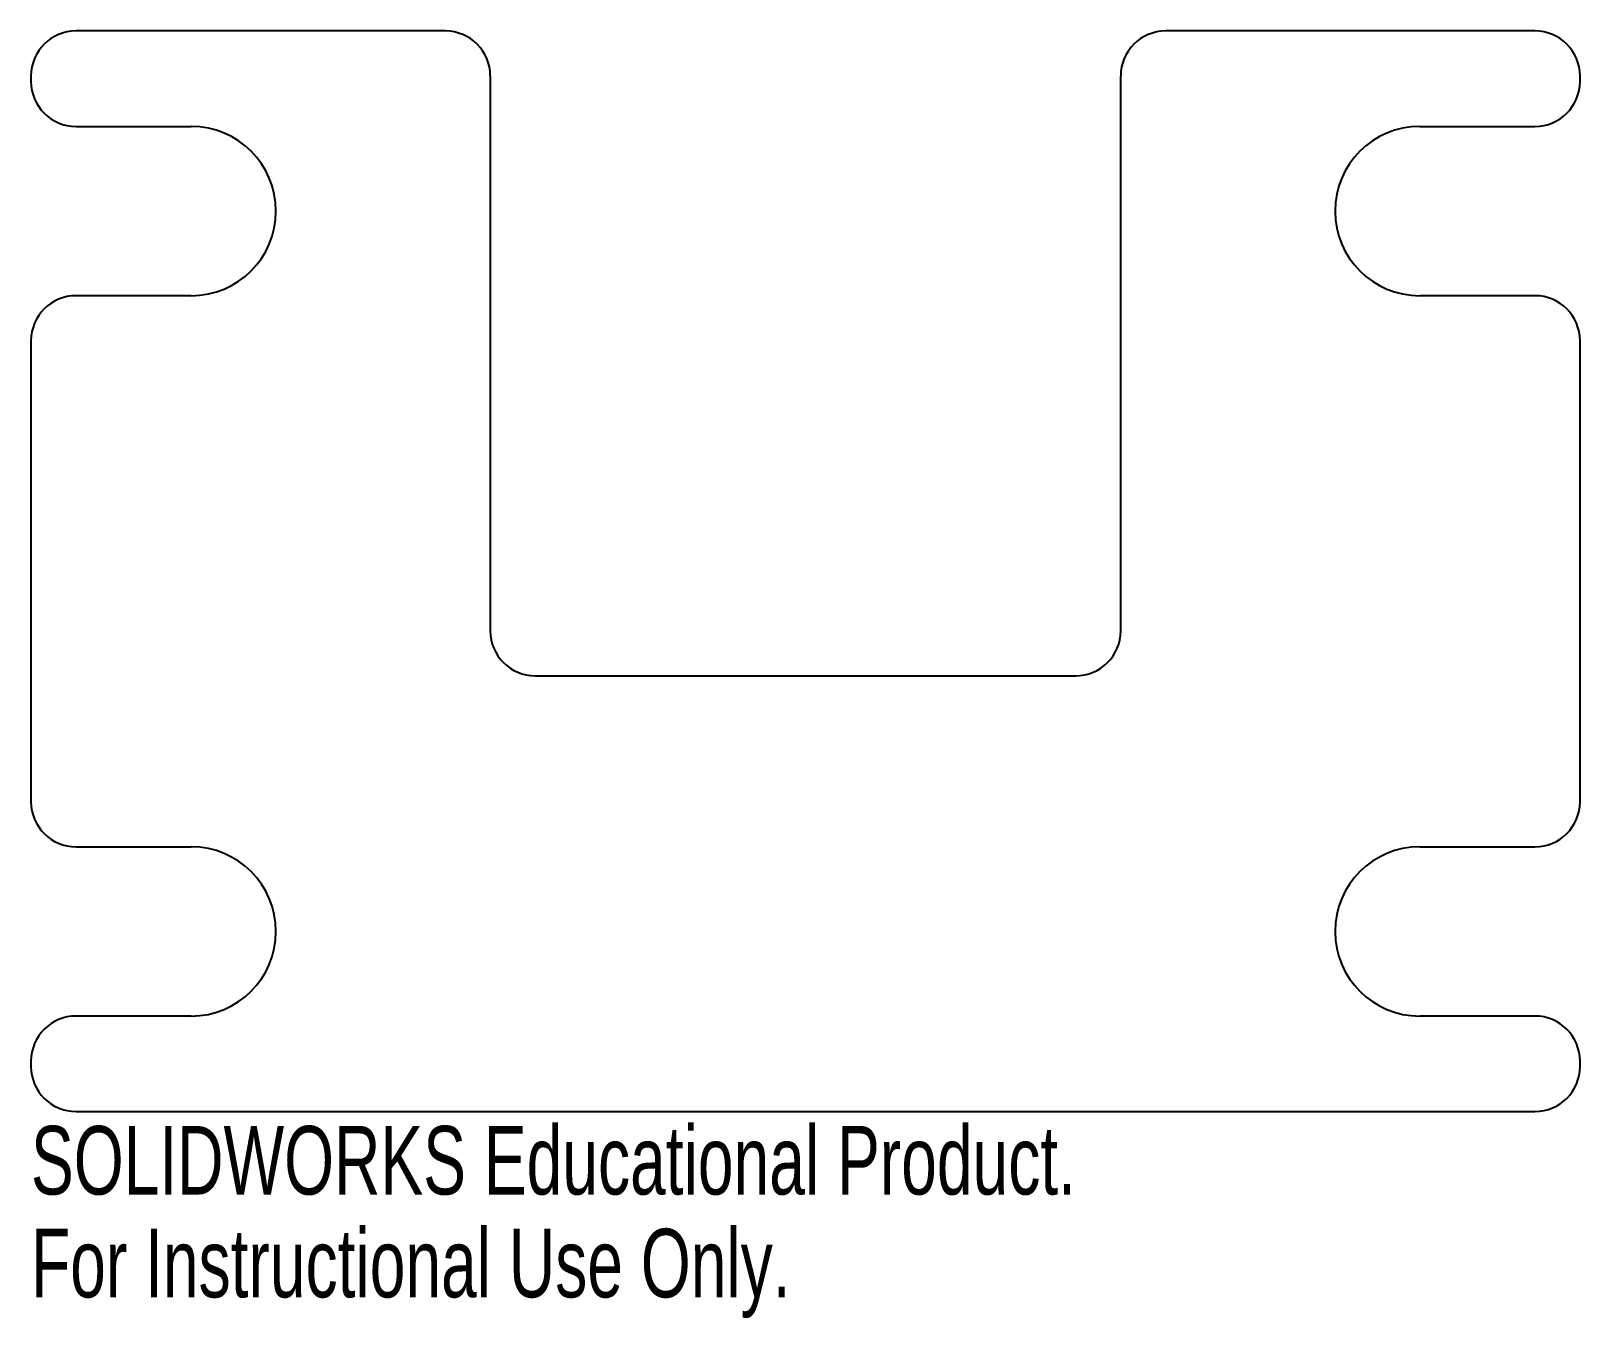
# Model space of a CAD drawing. Header units: inches. Extents: x -2.15 to 2.15, y 1.08 to 4.65.
import ezdxf

# ---------------------------------------------------------------- set-up
doc = ezdxf.new("R2010")
doc.units = ezdxf.units.IN
doc.header["$MEASUREMENT"] = 0
doc.styles.add('SLDTEXTSTYLE0', font='TXT', dxfattribs={"width": 0.7})

msp = doc.modelspace()

# ---------------------------------------------------------------- linework, layer by layer
at = {"color": 7, "linetype": 'Continuous', "lineweight": 25}
for p, q in [((-1, 4.65), (-2.025, 4.65)), ((2.025, 4.65), (1, 4.65)), ((-2.15, 4.525), (-2.15, 4.51)), ((-0.875, 4.525), (-0.875, 2.9847)), ((0.875, 2.9847), (0.875, 4.525)), ((2.15, 4.51), (2.15, 4.525)), ((-2.025, 4.385), (-1.705, 4.385)), ((1.705, 4.385), (2.025, 4.385)), ((-1.705, 3.915), (-2.025, 3.915)), ((2.025, 3.915), (1.705, 3.915)), ((-2.15, 3.79), (-2.15, 2.51)), ((2.15, 2.51), (2.15, 3.79)), ((-0.75, 2.8597), (0.75, 2.8597)), ((-2.025, 2.385), (-1.705, 2.385)), ((1.705, 2.385), (2.025, 2.385)), ((-1.705, 1.915), (-2.025, 1.915)), ((2.025, 1.915), (1.705, 1.915)), ((-2.15, 1.79), (-2.15, 1.775)), ((2.15, 1.775), (2.15, 1.79)), ((-2.025, 1.65), (2.025, 1.65))]:
    msp.add_line(p, q, dxfattribs=at)
for centre, radius, start, end in [((-2.025, 4.525), 0.125, 90, 180), ((-1, 4.525), 0.125, 0, 90), ((1, 4.525), 0.125, 90, 180), ((2.025, 4.525), 0.125, 0, 90), ((-2.025, 4.51), 0.125, 180, 270), ((2.025, 4.51), 0.125, 270, 0), ((-1.705, 4.15), 0.235, 270, 90), ((1.705, 4.15), 0.235, 90, 270), ((-2.025, 3.79), 0.125, 90, 180), ((2.025, 3.79), 0.125, 0, 90), ((-0.75, 2.9847), 0.125, 180, 270), ((0.75, 2.9847), 0.125, 270, 0), ((-2.025, 2.51), 0.125, 180, 270), ((2.025, 2.51), 0.125, 270, 0), ((-1.705, 2.15), 0.235, 270, 90), ((1.705, 2.15), 0.235, 90, 270), ((-2.025, 1.79), 0.125, 90, 180), ((2.025, 1.79), 0.125, 0, 90), ((-2.025, 1.775), 0.125, 180, 270), ((2.025, 1.775), 0.125, 270, 0)]:
    msp.add_arc(centre, radius, start, end, dxfattribs=at)

# ---------------------------------------------------------------- texts
at = {"color": 7, "linetype": 'Continuous', "char_height": 0.1903, "attachment_point": 1, "style": 'SLDTEXTSTYLE0'}
for s, insert in [('SOLIDWORKS Educational Product.', (-2.15, 1.6099)), ('For Instructional Use Only.', (-2.15, 1.3244))]:
    msp.add_mtext(s, dxfattribs=dict(at, insert=insert))

doc.saveas('drawing.dxf')
